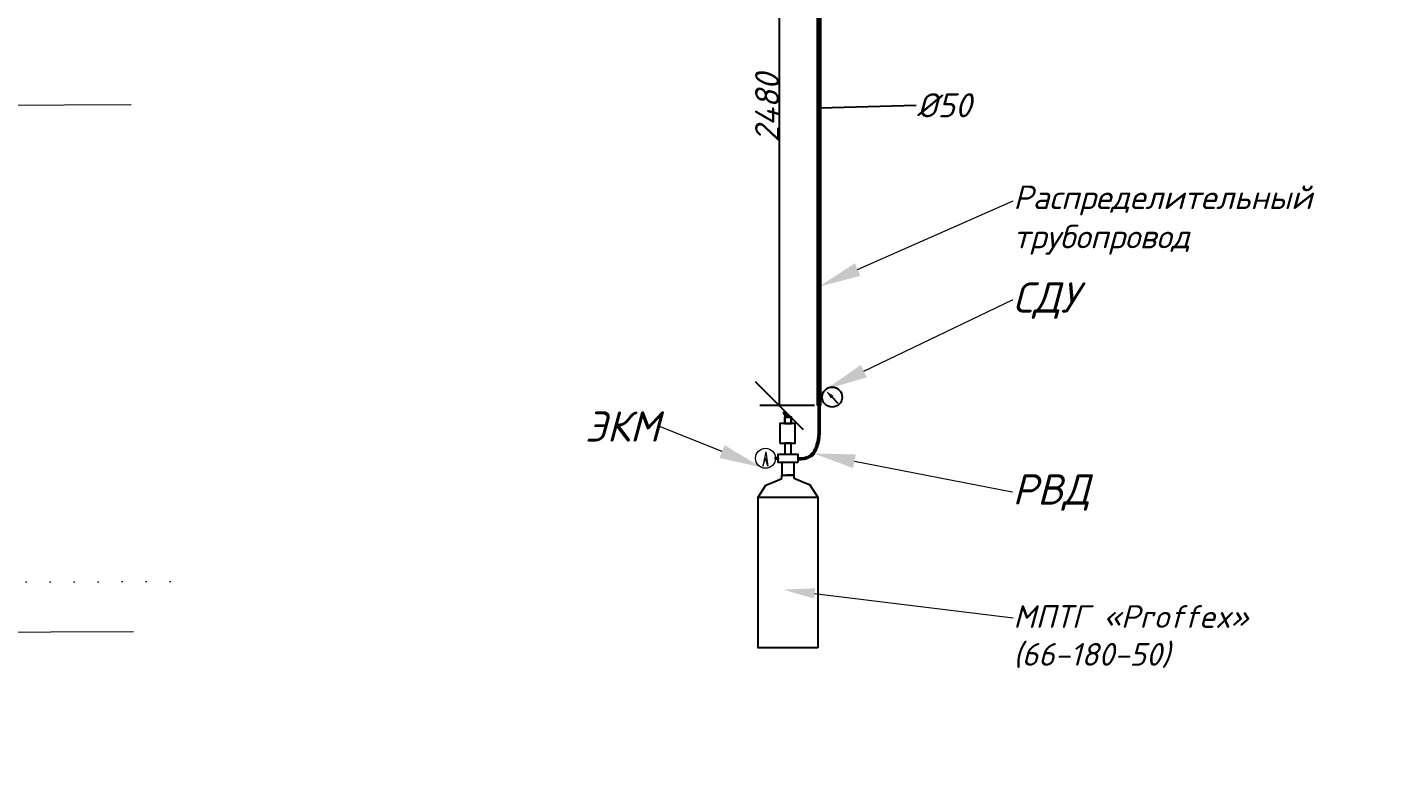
# Model space of a CAD drawing. Header units: millimetres. Extents: x 30169 to 203393, y 1026 to 13462.
# Drawn here: x 172170 to 177860, y 3845 to 6966 of the extents above; entities that cross this region are included whole.
import ezdxf
from ezdxf import colors
from ezdxf.entities.mleader import LeaderData, LeaderLine
from ezdxf.math import Vec2, Vec3

# ---------------------------------------------------------------- set-up
doc = ezdxf.new("R2010")
doc.units = ezdxf.units.MM
for name, pattern in [('CONTINUA', [0]), ('LTYPE_5', [1100, 800, -100, 100, -100]), ('LTYPE_9', [100, 0, -100]), ('штриховая', [0.75, 0.5, -0.25])]:
    doc.linetypes.add(name, pattern=pattern)
doc.layers.add('АГПТ', color=7, linetype='Continuous')
doc.layers.add('Общий01', color=18, linetype='Continuous', lineweight=13, true_color=0x000000)
doc.styles.get("Standard").update_dxf_attribs({"font": 'arial.ttf'})
doc.styles.add('Архитектурный', font='isocpeui.ttf')
doc.dimstyles.get("Standard").update_dxf_attribs({"dimtxt": 0.18, "dimasz": 0.18, "dimexe": 0.18, "dimexo": 0.0625, "dimgap": 0.09, "dimtad": 0, "dimtih": 1, "dimtoh": 1, "dimdec": 4, "dimzin": 0, "dimdsep": 46, "dimtxsty": 'Standard', "dimcen": 0.09, "dimadec": 0, "dimazin": 0, "dimtfac": 1, "dimtdec": 4, "dimtofl": 0, "dimtmove": 0, "dimatfit": 3, "dimfxl": 1, "dimtolj": 1, "dimtzin": 0, "dimarcsym": 0})

# ---------------------------------------------------------------- blocks, each defined once
blk = doc.blocks.new('книгохранилище')
at = {"color": 252, "lineweight": 18}
blk.add_lwpolyline([(437609.4, -29055), (440055.2, -29945.2), (440521.6, -29482.4), (440318.3, -30040.9), (440115, -30599.5), (440581.4, -30136.7), (442850.6, -30962.6)], dxfattribs=at)
at = {"layer": 'Общий01', "color": 252, "linetype": 'LTYPE_5', "lineweight": 5}
blk.add_line((437843.8, -26805.1), (443601.1, -28900.6), dxfattribs=at)
at = {"layer": 'Общий01', "color": 252, "linetype": 'LTYPE_9', "lineweight": 5}
blk.add_line((443067, -30820.4), (440389.3, -29845.8), dxfattribs=at)
blk = doc.blocks.new('_OBLIQUE')
at = {"color": 0, "linetype": 'ByBlock'}
blk.add_line((-0.5, -0.5), (0.5, 0.5), dxfattribs=at)
blk = doc.blocks.new('*D327')
at = {"layer": 'Defpoints', "color": 0, "transparency": 16777216}
for p in [(175470, 7870.3), (175303, 5390.3), (175470, 5390.3)]:
    blk.add_point(p, dxfattribs=at)
at = {"layer": 'АГПТ', "color": 44, "lineweight": -2, "transparency": 16777216}
for p, q in [((175450, 7870.3), (175223, 7870.3)), ((175303, 7870.3), (175303, 5390.3)), ((175450, 5390.3), (175223, 5390.3))]:
    blk.add_line(p, q, dxfattribs=at)
at = {"layer": 'АГПТ', "color": 44, "lineweight": -2, "transparency": 16777216, "xscale": 200, "yscale": 200, "zscale": 200}
for p, rotation in [((175303, 7870.3), 90), ((175303, 5390.3), 270)]:
    blk.add_blockref('_OBLIQUE', p, dxfattribs=dict(at, rotation=rotation))
at = {"layer": 'АГПТ', "color": 44, "lineweight": 15, "transparency": 16777216, "insert": (175252.9, 6630.3), "char_height": 100, "attachment_point": 5, "rotation": 90, "style": 'Архитектурный'}
blk.add_mtext('\\A1;2480', dxfattribs=at)

msp = doc.modelspace()

# ---------------------------------------------------------------- hatches: boundary and pattern name
h = msp.add_hatch(color=6)
h.dxf.hatch_style = 1
h.paths.add_polyline_path([(175529.7, 5431.5), (175518.4, 5420.3), (175499.2, 5450.8)])

# ---------------------------------------------------------------- linework, layer by layer
at = {"color": 1, "ltscale": 100}
for p, q in [((175247.3, 5059.3), (175284.6, 5074.6)), ((175284.6, 5074.6), (175314.5, 5086.9)), ((175314.5, 5086.9), (175314.5, 5101.3)), ((175314.5, 5101.3), (175346.6, 5101.3)), ((175365.4, 5101.3), (175333.3, 5101.3)), ((175365.4, 5086.9), (175365.4, 5101.3)), ((175395.3, 5074.6), (175365.4, 5086.9)), ((175432.6, 5059.3), (175395.3, 5074.6)), ((175215.3, 5008.6), (175247.3, 5059.3)), ((175464.6, 5008.6), (175432.6, 5059.3))]:
    msp.add_line(p, q, dxfattribs=at)
at = {"color": 244, "linetype": 'штриховая', "lineweight": 30, "true_color": 0x991b1e}
msp.add_lwpolyline([(175470, 5390.3), (175470, 5605.6)], dxfattribs=at)
at = {"color": 6}
msp.add_lwpolyline([(175549.2, 5399.7), (175523.6, 5425.4)], dxfattribs=at)
at = {"color": 1, "ltscale": 100}
for points in [[(175305.9, 5234.6), (175369.9, 5234.6), (175369.9, 5315.3), (175305.9, 5315.3)], [(175380.6, 5153.9), (175299.3, 5153.9), (175299.3, 5187.9), (175380.6, 5187.9)], [(175326.6, 5187.9), (175353.9, 5187.9), (175353.9, 5234.6), (175326.6, 5234.6)], [(175314.5, 5101.3), (175365.4, 5101.3), (175365.4, 5153.9), (175314.5, 5153.9)], [(175464.6, 4381.8), (175215.3, 4381.8), (175215.3, 5008.6), (175464.6, 5008.6)]]:
    msp.add_lwpolyline(points, close=True, dxfattribs=at)
at = {"color": 42, "lineweight": 20}
for points in [[(175247, 5197.4), (175235.3, 5138.4), (175246.2, 5170.9)], [(175247, 5197.4), (175255.3, 5137.9), (175246.2, 5170.9)]]:
    msp.add_lwpolyline(points, dxfattribs=at)
at = {"color": 6, "ltscale": 100}
msp.add_circle((175524.1, 5425.9), 41.6, dxfattribs=at)
at = {"color": 42, "lineweight": 20}
msp.add_circle((175246.2, 5170.9), 41.6, dxfattribs=at)
at = {"color": 1, "lineweight": 50}
msp.add_open_spline([(175380.6, 5169), (175398.4, 5169.4), (175435.4, 5170.1), (175473.3, 5238.5), (175469.5, 5312.4), (175469.8, 5368.6), (175470, 5390.3)], degree=3, knots=[0, 0, 0, 0, 49.94257, 103.994143, 207.345698, 272.489153, 272.489153, 272.489153, 272.489153], dxfattribs=at)
at = {"layer": 'АГПТ', "color": 244, "lineweight": 70, "true_color": 0x991b1e}
msp.add_lwpolyline([(175470, 5390.3), (175470, 7870.3), (175598.1, 7948.2), (177178.8, 8909.6), (177178.8, 8909.6), (177357, 8740.8), (177357, 8740.8)], dxfattribs=at)
at = {"layer": 'АГПТ', "color": 1, "linetype": 'штриховая', "lineweight": 30}
msp.add_lwpolyline([(175482.5, 5425.9), (175470, 5425.9)], dxfattribs=at)
at = {"layer": 'АГПТ', "color": 251, "linetype": 'ByBlock', "lineweight": 5}
msp.add_lwpolyline([(175565.6, 5425.9), (175570.3, 5425.9), (175570.3, 5425.9), (175565.6, 5425.9)], close=True, dxfattribs=at)
at = {"layer": 'АГПТ', "color": 5, "linetype": 'ByBlock', "lineweight": 30}
msp.add_lwpolyline([(175339.6, 5342.7), (175326.2, 5364.5), (175320.8, 5361.1), (175332.1, 5342.7)], dxfattribs=at)
msp.add_lwpolyline([(175326.6, 5315.3), (175353.9, 5315.3), (175353.9, 5342.7), (175326.6, 5342.7)], close=True, dxfattribs=at)
at = {"layer": 'АГПТ', "color": 251, "linetype": 'ByBlock', "lineweight": 30}
msp.add_lwpolyline([(175299.3, 5173.3), (175287.8, 5173.3), (175287.8, 5168.5), (175299.3, 5168.5)], close=True, dxfattribs=at)

# ---------------------------------------------------------------- block references
at = {"rotation": 20.23190506466768}
msp.add_blockref('книгохранилище', (-253622.3, -119644.7), dxfattribs=at)

# ---------------------------------------------------------------- dimensions: what is measured, and where the dimension line sits
at = {"layer": 'АГПТ', "color": 44, "lineweight": 15}
dim = msp.add_linear_dim(base=(175303, 5390.3), p1=(175470, 7870.3), p2=(175470, 5390.3), angle=90, text='2480', dimstyle='Standard', override={"dimtxt": 100, "dimasz": 200, "dimexe": 80, "dimexo": 20, "dimtad": 1, "dimtih": 0, "dimtoh": 0, "dimdec": 0, "dimtxsty": 'Архитектурный', "dimblk1": 'OBLIQUE', "dimblk2": 'OBLIQUE', "dimsah": 1, "dimclrd": 44, "dimclre": 44, "dimclrt": 44}, dxfattribs=at)
dim.commit()
dim.dimension.update_dxf_attribs({"geometry": '*D327', "text_midpoint": (175252.9, 6630.3)})

# ---------------------------------------------------------------- leaders
at = {"layer": 'АГПТ', "color": 18, "lineweight": 15, "true_color": 0x000000}
ml = msp.add_multileader_mtext('Standard', dxfattribs=at)
ml.set_content('%%C50', color=(0, 0, 0), style='Архитектурный')
ml.set_leader_properties()
ml.build(insert=Vec2(0, 0))
ml.multileader.update_dxf_attribs({"text_right_attachment_type": 6, "dogleg_length": 0.36})
ctx = ml.context
ctx.base_point, ctx.char_height, ctx.plane_origin = Vec3(175874.6, 6641.7), 100, Vec3(175487.9, 6441.5)
ctx.right_attachment = 6
notes = []
notes.append((ctx, [(0, (1, 1, 0), (175874.3, 6641.7), (1, 0), 0.36, [(0, [(175470, 6630.3)], 0, [])])]))
ctx.mtext.insert, ctx.mtext.flow_direction = Vec3(175876.6, 6691.7), 5
at = {"layer": 'АГПТ', "color": 0, "linetype": 'Continuous', "lineweight": 15}
ml = msp.add_multileader_mtext('Standard', dxfattribs=at)
ml.set_content('{\\fISOCPEUR|b0|i1|c204|p34;Распределительный \\Pтрубопровод}')
ml.set_leader_properties(color=256, linetype='CONTINUA', lineweight=15)
ml.build(insert=Vec2(0, 0))
ml.multileader.update_dxf_attribs({"dogleg_length": 0.36, "arrow_head_size": 175})
ctx = ml.context
ctx.base_point, ctx.char_height, ctx.arrow_head_size, ctx.landing_gap_size, ctx.plane_origin = Vec3(176278.8, 6243.4), 98, 175, 0.063, Vec3(177325.7, 1873.7)
notes.append((ctx, [(1, (1, 1, 0), (176278.4, 6243.4), (1, 0), 0.36, [(0, [(175470, 5886.5)], 0, [])])]))
ctx.mtext.insert, ctx.mtext.flow_direction = Vec3(176278.9, 6307.1), 5
ml = msp.add_multileader_mtext('Standard', dxfattribs=at)
ml.set_content('{\\fISOCPEUR|b0|i1|c204|p34;СДУ}')
ml.set_leader_properties(color=256, linetype='CONTINUA', lineweight=15)
ml.build(insert=Vec2(0, 0))
ml.multileader.update_dxf_attribs({"dogleg_length": 0.36, "arrow_head_size": 175})
ctx = ml.context
ctx.base_point, ctx.char_height, ctx.arrow_head_size, ctx.landing_gap_size, ctx.plane_origin = Vec3(176276.5, 5831.4), 126, 175, 0.063, Vec3(177325.7, 1424.4)
notes.append((ctx, [(1, (1, 1, 0), (176276.2, 5831.4), (1, 0), 0.36, [(0, [(175498.2, 5458.4)], 0, [])])]))
ctx.mtext.insert, ctx.mtext.flow_direction = Vec3(176276.6, 5903.8), 5
ml = msp.add_multileader_mtext('Standard', dxfattribs=at)
ml.set_content('ЭКМ', style='Архитектурный')
ml.set_leader_properties(color=256, linetype='CONTINUA', lineweight=15)
ml.build(insert=Vec2(0, 0))
ml.multileader.update_dxf_attribs({"dogleg_length": 0.36, "arrow_head_size": 175})
ctx = ml.context
ctx.base_point, ctx.char_height, ctx.arrow_head_size, ctx.landing_gap_size, ctx.plane_origin = Vec3(174475.1, 5303.7), 126, 175, 0.063, Vec3(176960.2, 1006.1)
ctx.text_align_type = 2
notes.append((ctx, [(0, (1, 1, 0), (174805.2, 5303.7), (-1, 0), 0.252, [(0, [(175227.8, 5133.7)], 0, [])])]))
ctx.mtext.insert, ctx.mtext.alignment, ctx.mtext.flow_direction = Vec3(174804.9, 5366.7), 3, 5
ml = msp.add_multileader_mtext('Standard', dxfattribs=at)
ml.set_content('{\\fISOCPEUR|b0|i1|c204|p34;РВД}')
ml.set_leader_properties(color=256, linetype='CONTINUA', lineweight=15)
ml.build(insert=Vec2(0, 0))
ml.multileader.update_dxf_attribs({"dogleg_length": 0.36, "arrow_head_size": 175})
ctx = ml.context
ctx.base_point, ctx.char_height, ctx.arrow_head_size, ctx.landing_gap_size, ctx.plane_origin = Vec3(176275, 5031.7), 126, 175, 0.063, Vec3(178558.5, 409.1)
notes.append((ctx, [(1, (1, 1, 0), (176274.8, 5031.7), (1, 0), 0.252, [(0, [(175444.9, 5191.7)], 0, [])])]))
ctx.mtext.insert, ctx.mtext.flow_direction = Vec3(176275.1, 5104.2), 5
ml = msp.add_multileader_mtext('Standard', dxfattribs=at)
ml.set_content('{\\fISOCPEUR|b0|i1|c204|p34;МПТГ «Proffex» (66-180-50)}')
ml.set_leader_properties(color=256, linetype='CONTINUA', lineweight=15)
ml.build(insert=Vec2(0, 0))
ml.multileader.update_dxf_attribs({"dogleg_length": 0.36, "arrow_head_size": 131.2})
ctx = ml.context
ctx.base_point, ctx.char_height, ctx.arrow_head_size, ctx.landing_gap_size, ctx.plane_origin = Vec3(176278.8, 4507), 94.5, 131.2, 0.0473, Vec3(177745.2, 1831.1)
notes.append((ctx, [(1, (1, 1, 0), (176278.4, 4507), (1, 0), 0.36, [(0, [(175320.8, 4623.8)], 0, [])])]))
ctx.mtext.insert, ctx.mtext.width, ctx.mtext.flow_direction = Vec3(176278.8, 4559), 1581.085, 5
for ctx, leaders in notes:
    for number, flags, end, landing, length, lines in leaders:
        leader = LeaderData()
        leader.index, (leader.has_last_leader_line, leader.has_dogleg_vector, leader.attachment_direction) = number, flags
        leader.last_leader_point, leader.dogleg_vector, leader.dogleg_length = Vec3(end), Vec3(landing), length
        for number, points, colour, breaks in lines:
            line = LeaderLine()
            line.index, line.vertices, line.color, line.breaks = number, Vec3.list(points), colors.encode_raw_color(colour), breaks
            leader.lines.append(line)
        ctx.leaders.append(leader)

doc.saveas('drawing.dxf')
